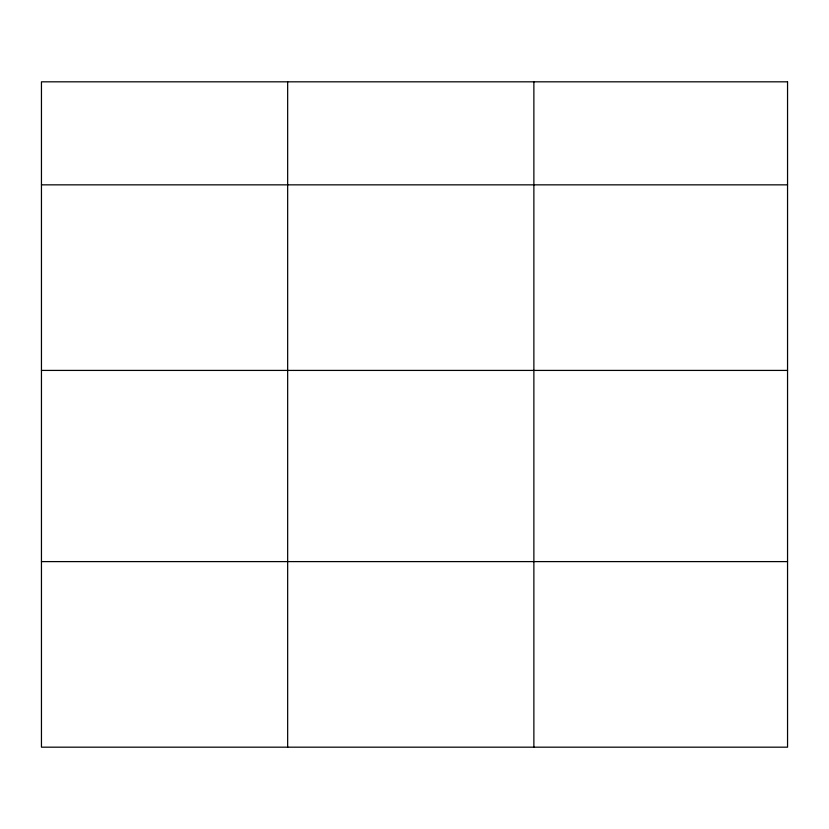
<?xml version="1.0" encoding="UTF-8"?>
<svg xmlns="http://www.w3.org/2000/svg" width="829" height="829" viewBox="0 0 829 829"><rect width="100%" height="100%" fill="white"/><g stroke="black" fill="none" stroke-linecap="round" stroke-linejoin="round"><path stroke-width="1.24" d="M41.45 184.846L787.55 184.846M41.45 370.418L787.55 370.418M41.45 561.606L787.55 561.606M533.876 81.822L533.876 747.178M287.663 81.822L287.663 747.178M787.55 81.822L41.45 81.822L41.45 747.178L787.55 747.178L787.55 81.822"/></g></svg>
